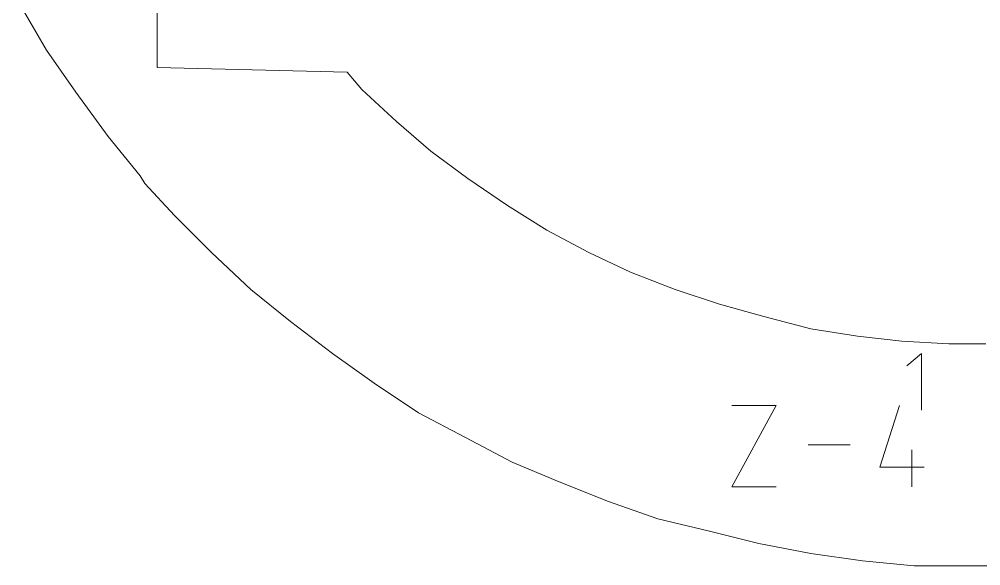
# Model space of a CAD drawing. Header units: centimetres. Extents: x -10.4 to 10.4, y -10.8 to 7.6.
# Drawn here: x 5.665 to 7.871, y -10.755 to -9.502 of the extents above; entities that cross this region are included whole.
import ezdxf
from ezdxf.lldxf.tags import DXFTag

# ---------------------------------------------------------------- set-up
doc = ezdxf.new("R2010")
doc.units = ezdxf.units.CM
doc.header["$MEASUREMENT"] = 0
doc.layers.add('layer 1', color=7, linetype='Continuous')
tags = doc.linetypes.add('New Line2048', pattern=[0.2, 0.1, -0.1]).pattern_tags.tags
tags[6:7] = [DXFTag(74, 4), DXFTag(75, 0), DXFTag(340, '0'), DXFTag(46, 1.0), DXFTag(50, 0.0), DXFTag(44, 0.0), DXFTag(45, 0.0)]
tags[4:5] = [DXFTag(74, 4), DXFTag(75, 0), DXFTag(340, '0'), DXFTag(46, 1.0), DXFTag(50, 0.0), DXFTag(44, 0.0), DXFTag(45, 0.0)]
tags = doc.linetypes.add('New Line2049', pattern=[0.2, 0.1, -0.1]).pattern_tags.tags
tags[6:7] = [DXFTag(74, 4), DXFTag(75, 0), DXFTag(340, '0'), DXFTag(46, 1.0), DXFTag(50, 0.0), DXFTag(44, 0.0), DXFTag(45, 0.0)]
tags[4:5] = [DXFTag(74, 4), DXFTag(75, 0), DXFTag(340, '0'), DXFTag(46, 1.0), DXFTag(50, 0.0), DXFTag(44, 0.0), DXFTag(45, 0.0)]
tags = doc.linetypes.add('New Line2050', pattern=[0.2, 0.1, -0.1]).pattern_tags.tags
tags[6:7] = [DXFTag(74, 4), DXFTag(75, 0), DXFTag(340, '0'), DXFTag(46, 1.0), DXFTag(50, 0.0), DXFTag(44, 0.0), DXFTag(45, 0.0)]
tags[4:5] = [DXFTag(74, 4), DXFTag(75, 0), DXFTag(340, '0'), DXFTag(46, 1.0), DXFTag(50, 0.0), DXFTag(44, 0.0), DXFTag(45, 0.0)]
tags = doc.linetypes.add('New Line2051', pattern=[0.2, 0.1, -0.1]).pattern_tags.tags
tags[6:7] = [DXFTag(74, 4), DXFTag(75, 0), DXFTag(340, '0'), DXFTag(46, 1.0), DXFTag(50, 0.0), DXFTag(44, 0.0), DXFTag(45, 0.0)]
tags[4:5] = [DXFTag(74, 4), DXFTag(75, 0), DXFTag(340, '0'), DXFTag(46, 1.0), DXFTag(50, 0.0), DXFTag(44, 0.0), DXFTag(45, 0.0)]
tags = doc.linetypes.add('New Line2052', pattern=[0.2, 0.1, -0.1]).pattern_tags.tags
tags[6:7] = [DXFTag(74, 4), DXFTag(75, 0), DXFTag(340, '0'), DXFTag(46, 1.0), DXFTag(50, 0.0), DXFTag(44, 0.0), DXFTag(45, 0.0)]
tags[4:5] = [DXFTag(74, 4), DXFTag(75, 0), DXFTag(340, '0'), DXFTag(46, 1.0), DXFTag(50, 0.0), DXFTag(44, 0.0), DXFTag(45, 0.0)]
tags = doc.linetypes.add('New Line2053', pattern=[0.2, 0.1, -0.1]).pattern_tags.tags
tags[6:7] = [DXFTag(74, 4), DXFTag(75, 0), DXFTag(340, '0'), DXFTag(46, 1.0), DXFTag(50, 0.0), DXFTag(44, 0.0), DXFTag(45, 0.0)]
tags[4:5] = [DXFTag(74, 4), DXFTag(75, 0), DXFTag(340, '0'), DXFTag(46, 1.0), DXFTag(50, 0.0), DXFTag(44, 0.0), DXFTag(45, 0.0)]
tags = doc.linetypes.add('New Line2054', pattern=[0.2, 0.1, -0.1]).pattern_tags.tags
tags[6:7] = [DXFTag(74, 4), DXFTag(75, 0), DXFTag(340, '0'), DXFTag(46, 1.0), DXFTag(50, 0.0), DXFTag(44, 0.0), DXFTag(45, 0.0)]
tags[4:5] = [DXFTag(74, 4), DXFTag(75, 0), DXFTag(340, '0'), DXFTag(46, 1.0), DXFTag(50, 0.0), DXFTag(44, 0.0), DXFTag(45, 0.0)]
tags = doc.linetypes.add('New Line2055', pattern=[0.2, 0.1, -0.1]).pattern_tags.tags
tags[6:7] = [DXFTag(74, 4), DXFTag(75, 0), DXFTag(340, '0'), DXFTag(46, 1.0), DXFTag(50, 0.0), DXFTag(44, 0.0), DXFTag(45, 0.0)]
tags[4:5] = [DXFTag(74, 4), DXFTag(75, 0), DXFTag(340, '0'), DXFTag(46, 1.0), DXFTag(50, 0.0), DXFTag(44, 0.0), DXFTag(45, 0.0)]
tags = doc.linetypes.add('New Line2056', pattern=[0.2, 0.1, -0.1]).pattern_tags.tags
tags[6:7] = [DXFTag(74, 4), DXFTag(75, 0), DXFTag(340, '0'), DXFTag(46, 1.0), DXFTag(50, 0.0), DXFTag(44, 0.0), DXFTag(45, 0.0)]
tags[4:5] = [DXFTag(74, 4), DXFTag(75, 0), DXFTag(340, '0'), DXFTag(46, 1.0), DXFTag(50, 0.0), DXFTag(44, 0.0), DXFTag(45, 0.0)]
tags = doc.linetypes.add('New Line2057', pattern=[0.2, 0.1, -0.1]).pattern_tags.tags
tags[6:7] = [DXFTag(74, 4), DXFTag(75, 0), DXFTag(340, '0'), DXFTag(46, 1.0), DXFTag(50, 0.0), DXFTag(44, 0.0), DXFTag(45, 0.0)]
tags[4:5] = [DXFTag(74, 4), DXFTag(75, 0), DXFTag(340, '0'), DXFTag(46, 1.0), DXFTag(50, 0.0), DXFTag(44, 0.0), DXFTag(45, 0.0)]
tags = doc.linetypes.add('New Line2058', pattern=[0.2, 0.1, -0.1]).pattern_tags.tags
tags[6:7] = [DXFTag(74, 4), DXFTag(75, 0), DXFTag(340, '0'), DXFTag(46, 1.0), DXFTag(50, 0.0), DXFTag(44, 0.0), DXFTag(45, 0.0)]
tags[4:5] = [DXFTag(74, 4), DXFTag(75, 0), DXFTag(340, '0'), DXFTag(46, 1.0), DXFTag(50, 0.0), DXFTag(44, 0.0), DXFTag(45, 0.0)]
tags = doc.linetypes.add('New Line2059', pattern=[0.2, 0.1, -0.1]).pattern_tags.tags
tags[6:7] = [DXFTag(74, 4), DXFTag(75, 0), DXFTag(340, '0'), DXFTag(46, 1.0), DXFTag(50, 0.0), DXFTag(44, 0.0), DXFTag(45, 0.0)]
tags[4:5] = [DXFTag(74, 4), DXFTag(75, 0), DXFTag(340, '0'), DXFTag(46, 1.0), DXFTag(50, 0.0), DXFTag(44, 0.0), DXFTag(45, 0.0)]
tags = doc.linetypes.add('New Line2060', pattern=[0.2, 0.1, -0.1]).pattern_tags.tags
tags[6:7] = [DXFTag(74, 4), DXFTag(75, 0), DXFTag(340, '0'), DXFTag(46, 1.0), DXFTag(50, 0.0), DXFTag(44, 0.0), DXFTag(45, 0.0)]
tags[4:5] = [DXFTag(74, 4), DXFTag(75, 0), DXFTag(340, '0'), DXFTag(46, 1.0), DXFTag(50, 0.0), DXFTag(44, 0.0), DXFTag(45, 0.0)]
tags = doc.linetypes.add('New Line2061', pattern=[0.2, 0.1, -0.1]).pattern_tags.tags
tags[6:7] = [DXFTag(74, 4), DXFTag(75, 0), DXFTag(340, '0'), DXFTag(46, 1.0), DXFTag(50, 0.0), DXFTag(44, 0.0), DXFTag(45, 0.0)]
tags[4:5] = [DXFTag(74, 4), DXFTag(75, 0), DXFTag(340, '0'), DXFTag(46, 1.0), DXFTag(50, 0.0), DXFTag(44, 0.0), DXFTag(45, 0.0)]
tags = doc.linetypes.add('New Line2062', pattern=[0.2, 0.1, -0.1]).pattern_tags.tags
tags[6:7] = [DXFTag(74, 4), DXFTag(75, 0), DXFTag(340, '0'), DXFTag(46, 1.0), DXFTag(50, 0.0), DXFTag(44, 0.0), DXFTag(45, 0.0)]
tags[4:5] = [DXFTag(74, 4), DXFTag(75, 0), DXFTag(340, '0'), DXFTag(46, 1.0), DXFTag(50, 0.0), DXFTag(44, 0.0), DXFTag(45, 0.0)]
tags = doc.linetypes.add('New Line2063', pattern=[0.2, 0.1, -0.1]).pattern_tags.tags
tags[6:7] = [DXFTag(74, 4), DXFTag(75, 0), DXFTag(340, '0'), DXFTag(46, 1.0), DXFTag(50, 0.0), DXFTag(44, 0.0), DXFTag(45, 0.0)]
tags[4:5] = [DXFTag(74, 4), DXFTag(75, 0), DXFTag(340, '0'), DXFTag(46, 1.0), DXFTag(50, 0.0), DXFTag(44, 0.0), DXFTag(45, 0.0)]
tags = doc.linetypes.add('New Line2064', pattern=[0.2, 0.1, -0.1]).pattern_tags.tags
tags[6:7] = [DXFTag(74, 4), DXFTag(75, 0), DXFTag(340, '0'), DXFTag(46, 1.0), DXFTag(50, 0.0), DXFTag(44, 0.0), DXFTag(45, 0.0)]
tags[4:5] = [DXFTag(74, 4), DXFTag(75, 0), DXFTag(340, '0'), DXFTag(46, 1.0), DXFTag(50, 0.0), DXFTag(44, 0.0), DXFTag(45, 0.0)]
tags = doc.linetypes.add('New Line2065', pattern=[0.2, 0.1, -0.1]).pattern_tags.tags
tags[6:7] = [DXFTag(74, 4), DXFTag(75, 0), DXFTag(340, '0'), DXFTag(46, 1.0), DXFTag(50, 0.0), DXFTag(44, 0.0), DXFTag(45, 0.0)]
tags[4:5] = [DXFTag(74, 4), DXFTag(75, 0), DXFTag(340, '0'), DXFTag(46, 1.0), DXFTag(50, 0.0), DXFTag(44, 0.0), DXFTag(45, 0.0)]
tags = doc.linetypes.add('New Line2066', pattern=[0.2, 0.1, -0.1]).pattern_tags.tags
tags[6:7] = [DXFTag(74, 4), DXFTag(75, 0), DXFTag(340, '0'), DXFTag(46, 1.0), DXFTag(50, 0.0), DXFTag(44, 0.0), DXFTag(45, 0.0)]
tags[4:5] = [DXFTag(74, 4), DXFTag(75, 0), DXFTag(340, '0'), DXFTag(46, 1.0), DXFTag(50, 0.0), DXFTag(44, 0.0), DXFTag(45, 0.0)]
tags = doc.linetypes.add('New Line2079', pattern=[0.2, 0.1, -0.1]).pattern_tags.tags
tags[6:7] = [DXFTag(74, 4), DXFTag(75, 0), DXFTag(340, '0'), DXFTag(46, 1.0), DXFTag(50, 0.0), DXFTag(44, 0.0), DXFTag(45, 0.0)]
tags[4:5] = [DXFTag(74, 4), DXFTag(75, 0), DXFTag(340, '0'), DXFTag(46, 1.0), DXFTag(50, 0.0), DXFTag(44, 0.0), DXFTag(45, 0.0)]
tags = doc.linetypes.add('New Line2080', pattern=[0.2, 0.1, -0.1]).pattern_tags.tags
tags[6:7] = [DXFTag(74, 4), DXFTag(75, 0), DXFTag(340, '0'), DXFTag(46, 1.0), DXFTag(50, 0.0), DXFTag(44, 0.0), DXFTag(45, 0.0)]
tags[4:5] = [DXFTag(74, 4), DXFTag(75, 0), DXFTag(340, '0'), DXFTag(46, 1.0), DXFTag(50, 0.0), DXFTag(44, 0.0), DXFTag(45, 0.0)]
tags = doc.linetypes.add('New Line2081', pattern=[0.2, 0.1, -0.1]).pattern_tags.tags
tags[6:7] = [DXFTag(74, 4), DXFTag(75, 0), DXFTag(340, '0'), DXFTag(46, 1.0), DXFTag(50, 0.0), DXFTag(44, 0.0), DXFTag(45, 0.0)]
tags[4:5] = [DXFTag(74, 4), DXFTag(75, 0), DXFTag(340, '0'), DXFTag(46, 1.0), DXFTag(50, 0.0), DXFTag(44, 0.0), DXFTag(45, 0.0)]
tags = doc.linetypes.add('New Line2082', pattern=[0.2, 0.1, -0.1]).pattern_tags.tags
tags[6:7] = [DXFTag(74, 4), DXFTag(75, 0), DXFTag(340, '0'), DXFTag(46, 1.0), DXFTag(50, 0.0), DXFTag(44, 0.0), DXFTag(45, 0.0)]
tags[4:5] = [DXFTag(74, 4), DXFTag(75, 0), DXFTag(340, '0'), DXFTag(46, 1.0), DXFTag(50, 0.0), DXFTag(44, 0.0), DXFTag(45, 0.0)]
tags = doc.linetypes.add('New Line2083', pattern=[0.2, 0.1, -0.1]).pattern_tags.tags
tags[6:7] = [DXFTag(74, 4), DXFTag(75, 0), DXFTag(340, '0'), DXFTag(46, 1.0), DXFTag(50, 0.0), DXFTag(44, 0.0), DXFTag(45, 0.0)]
tags[4:5] = [DXFTag(74, 4), DXFTag(75, 0), DXFTag(340, '0'), DXFTag(46, 1.0), DXFTag(50, 0.0), DXFTag(44, 0.0), DXFTag(45, 0.0)]
tags = doc.linetypes.add('New Line2084', pattern=[0.2, 0.1, -0.1]).pattern_tags.tags
tags[6:7] = [DXFTag(74, 4), DXFTag(75, 0), DXFTag(340, '0'), DXFTag(46, 1.0), DXFTag(50, 0.0), DXFTag(44, 0.0), DXFTag(45, 0.0)]
tags[4:5] = [DXFTag(74, 4), DXFTag(75, 0), DXFTag(340, '0'), DXFTag(46, 1.0), DXFTag(50, 0.0), DXFTag(44, 0.0), DXFTag(45, 0.0)]
tags = doc.linetypes.add('New Line2085', pattern=[0.2, 0.1, -0.1]).pattern_tags.tags
tags[6:7] = [DXFTag(74, 4), DXFTag(75, 0), DXFTag(340, '0'), DXFTag(46, 1.0), DXFTag(50, 0.0), DXFTag(44, 0.0), DXFTag(45, 0.0)]
tags[4:5] = [DXFTag(74, 4), DXFTag(75, 0), DXFTag(340, '0'), DXFTag(46, 1.0), DXFTag(50, 0.0), DXFTag(44, 0.0), DXFTag(45, 0.0)]
tags = doc.linetypes.add('New Line2086', pattern=[0.2, 0.1, -0.1]).pattern_tags.tags
tags[6:7] = [DXFTag(74, 4), DXFTag(75, 0), DXFTag(340, '0'), DXFTag(46, 1.0), DXFTag(50, 0.0), DXFTag(44, 0.0), DXFTag(45, 0.0)]
tags[4:5] = [DXFTag(74, 4), DXFTag(75, 0), DXFTag(340, '0'), DXFTag(46, 1.0), DXFTag(50, 0.0), DXFTag(44, 0.0), DXFTag(45, 0.0)]
tags = doc.linetypes.add('New Line2087', pattern=[0.2, 0.1, -0.1]).pattern_tags.tags
tags[6:7] = [DXFTag(74, 4), DXFTag(75, 0), DXFTag(340, '0'), DXFTag(46, 1.0), DXFTag(50, 0.0), DXFTag(44, 0.0), DXFTag(45, 0.0)]
tags[4:5] = [DXFTag(74, 4), DXFTag(75, 0), DXFTag(340, '0'), DXFTag(46, 1.0), DXFTag(50, 0.0), DXFTag(44, 0.0), DXFTag(45, 0.0)]
tags = doc.linetypes.add('New Line2088', pattern=[0.2, 0.1, -0.1]).pattern_tags.tags
tags[6:7] = [DXFTag(74, 4), DXFTag(75, 0), DXFTag(340, '0'), DXFTag(46, 1.0), DXFTag(50, 0.0), DXFTag(44, 0.0), DXFTag(45, 0.0)]
tags[4:5] = [DXFTag(74, 4), DXFTag(75, 0), DXFTag(340, '0'), DXFTag(46, 1.0), DXFTag(50, 0.0), DXFTag(44, 0.0), DXFTag(45, 0.0)]
tags = doc.linetypes.add('New Line2089', pattern=[0.2, 0.1, -0.1]).pattern_tags.tags
tags[6:7] = [DXFTag(74, 4), DXFTag(75, 0), DXFTag(340, '0'), DXFTag(46, 1.0), DXFTag(50, 0.0), DXFTag(44, 0.0), DXFTag(45, 0.0)]
tags[4:5] = [DXFTag(74, 4), DXFTag(75, 0), DXFTag(340, '0'), DXFTag(46, 1.0), DXFTag(50, 0.0), DXFTag(44, 0.0), DXFTag(45, 0.0)]
tags = doc.linetypes.add('New Line2090', pattern=[0.2, 0.1, -0.1]).pattern_tags.tags
tags[6:7] = [DXFTag(74, 4), DXFTag(75, 0), DXFTag(340, '0'), DXFTag(46, 1.0), DXFTag(50, 0.0), DXFTag(44, 0.0), DXFTag(45, 0.0)]
tags[4:5] = [DXFTag(74, 4), DXFTag(75, 0), DXFTag(340, '0'), DXFTag(46, 1.0), DXFTag(50, 0.0), DXFTag(44, 0.0), DXFTag(45, 0.0)]
tags = doc.linetypes.add('New Line2091', pattern=[0.2, 0.1, -0.1]).pattern_tags.tags
tags[6:7] = [DXFTag(74, 4), DXFTag(75, 0), DXFTag(340, '0'), DXFTag(46, 1.0), DXFTag(50, 0.0), DXFTag(44, 0.0), DXFTag(45, 0.0)]
tags[4:5] = [DXFTag(74, 4), DXFTag(75, 0), DXFTag(340, '0'), DXFTag(46, 1.0), DXFTag(50, 0.0), DXFTag(44, 0.0), DXFTag(45, 0.0)]
tags = doc.linetypes.add('New Line2092', pattern=[0.2, 0.1, -0.1]).pattern_tags.tags
tags[6:7] = [DXFTag(74, 4), DXFTag(75, 0), DXFTag(340, '0'), DXFTag(46, 1.0), DXFTag(50, 0.0), DXFTag(44, 0.0), DXFTag(45, 0.0)]
tags[4:5] = [DXFTag(74, 4), DXFTag(75, 0), DXFTag(340, '0'), DXFTag(46, 1.0), DXFTag(50, 0.0), DXFTag(44, 0.0), DXFTag(45, 0.0)]
tags = doc.linetypes.add('New Line2093', pattern=[0.2, 0.1, -0.1]).pattern_tags.tags
tags[6:7] = [DXFTag(74, 4), DXFTag(75, 0), DXFTag(340, '0'), DXFTag(46, 1.0), DXFTag(50, 0.0), DXFTag(44, 0.0), DXFTag(45, 0.0)]
tags[4:5] = [DXFTag(74, 4), DXFTag(75, 0), DXFTag(340, '0'), DXFTag(46, 1.0), DXFTag(50, 0.0), DXFTag(44, 0.0), DXFTag(45, 0.0)]
tags = doc.linetypes.add('New Line2094', pattern=[0.2, 0.1, -0.1]).pattern_tags.tags
tags[6:7] = [DXFTag(74, 4), DXFTag(75, 0), DXFTag(340, '0'), DXFTag(46, 1.0), DXFTag(50, 0.0), DXFTag(44, 0.0), DXFTag(45, 0.0)]
tags[4:5] = [DXFTag(74, 4), DXFTag(75, 0), DXFTag(340, '0'), DXFTag(46, 1.0), DXFTag(50, 0.0), DXFTag(44, 0.0), DXFTag(45, 0.0)]
tags = doc.linetypes.add('New Line2095', pattern=[0.2, 0.1, -0.1]).pattern_tags.tags
tags[6:7] = [DXFTag(74, 4), DXFTag(75, 0), DXFTag(340, '0'), DXFTag(46, 1.0), DXFTag(50, 0.0), DXFTag(44, 0.0), DXFTag(45, 0.0)]
tags[4:5] = [DXFTag(74, 4), DXFTag(75, 0), DXFTag(340, '0'), DXFTag(46, 1.0), DXFTag(50, 0.0), DXFTag(44, 0.0), DXFTag(45, 0.0)]
tags = doc.linetypes.add('New Line2096', pattern=[0.2, 0.1, -0.1]).pattern_tags.tags
tags[6:7] = [DXFTag(74, 4), DXFTag(75, 0), DXFTag(340, '0'), DXFTag(46, 1.0), DXFTag(50, 0.0), DXFTag(44, 0.0), DXFTag(45, 0.0)]
tags[4:5] = [DXFTag(74, 4), DXFTag(75, 0), DXFTag(340, '0'), DXFTag(46, 1.0), DXFTag(50, 0.0), DXFTag(44, 0.0), DXFTag(45, 0.0)]
tags = doc.linetypes.add('New Line2199', pattern=[0.2, 0.1, -0.1]).pattern_tags.tags
tags[6:7] = [DXFTag(74, 4), DXFTag(75, 0), DXFTag(340, '0'), DXFTag(46, 1.0), DXFTag(50, 0.0), DXFTag(44, 0.0), DXFTag(45, 0.0)]
tags[4:5] = [DXFTag(74, 4), DXFTag(75, 0), DXFTag(340, '0'), DXFTag(46, 1.0), DXFTag(50, 0.0), DXFTag(44, 0.0), DXFTag(45, 0.0)]
tags = doc.linetypes.add('New Line2200', pattern=[0.2, 0.1, -0.1]).pattern_tags.tags
tags[6:7] = [DXFTag(74, 4), DXFTag(75, 0), DXFTag(340, '0'), DXFTag(46, 1.0), DXFTag(50, 0.0), DXFTag(44, 0.0), DXFTag(45, 0.0)]
tags[4:5] = [DXFTag(74, 4), DXFTag(75, 0), DXFTag(340, '0'), DXFTag(46, 1.0), DXFTag(50, 0.0), DXFTag(44, 0.0), DXFTag(45, 0.0)]
tags = doc.linetypes.add('New Line2201', pattern=[0.2, 0.1, -0.1]).pattern_tags.tags
tags[6:7] = [DXFTag(74, 4), DXFTag(75, 0), DXFTag(340, '0'), DXFTag(46, 1.0), DXFTag(50, 0.0), DXFTag(44, 0.0), DXFTag(45, 0.0)]
tags[4:5] = [DXFTag(74, 4), DXFTag(75, 0), DXFTag(340, '0'), DXFTag(46, 1.0), DXFTag(50, 0.0), DXFTag(44, 0.0), DXFTag(45, 0.0)]
tags = doc.linetypes.add('New Line2202', pattern=[0.2, 0.1, -0.1]).pattern_tags.tags
tags[6:7] = [DXFTag(74, 4), DXFTag(75, 0), DXFTag(340, '0'), DXFTag(46, 1.0), DXFTag(50, 0.0), DXFTag(44, 0.0), DXFTag(45, 0.0)]
tags[4:5] = [DXFTag(74, 4), DXFTag(75, 0), DXFTag(340, '0'), DXFTag(46, 1.0), DXFTag(50, 0.0), DXFTag(44, 0.0), DXFTag(45, 0.0)]
tags = doc.linetypes.add('New Line2203', pattern=[0.2, 0.1, -0.1]).pattern_tags.tags
tags[6:7] = [DXFTag(74, 4), DXFTag(75, 0), DXFTag(340, '0'), DXFTag(46, 1.0), DXFTag(50, 0.0), DXFTag(44, 0.0), DXFTag(45, 0.0)]
tags[4:5] = [DXFTag(74, 4), DXFTag(75, 0), DXFTag(340, '0'), DXFTag(46, 1.0), DXFTag(50, 0.0), DXFTag(44, 0.0), DXFTag(45, 0.0)]

msp = doc.modelspace()

# ---------------------------------------------------------------- linework, layer by layer
at = {"layer": 'layer 1', "color": 5, "linetype": 'New Line2096', "lineweight": 9}
msp.add_open_spline([(5.9814, -9.61198), (5.9814, -9.61198), (5.9814, -9.35734), (5.9814, -9.35734)], degree=3, dxfattribs=at)
at = {"layer": 'layer 1', "color": 5, "linetype": 'New Line2199', "lineweight": 9}
msp.add_open_spline([(5.6645, -9.46497), (5.6645, -9.46497), (5.72677, -9.57246), (5.72677, -9.57246)], degree=3, dxfattribs=at)
at = {"layer": 'layer 1', "color": 5, "linetype": 'New Line2200', "lineweight": 9}
msp.add_open_spline([(5.72677, -9.57246), (5.72677, -9.57246), (5.79459, -9.66856), (5.79459, -9.66856)], degree=3, dxfattribs=at)
at = {"layer": 'layer 1', "color": 5, "linetype": 'New Line2095', "lineweight": 9}
msp.add_open_spline([(6.41703, -9.62336), (6.41703, -9.62336), (5.9814, -9.61198), (5.9814, -9.61198)], degree=3, dxfattribs=at)
at = {"layer": 'layer 1', "color": 5, "linetype": 'New Line2094', "lineweight": 9}
msp.add_open_spline([(6.45101, -9.66288), (6.45101, -9.66288), (6.41703, -9.62336), (6.41703, -9.62336)], degree=3, dxfattribs=at)
at = {"layer": 'layer 1', "color": 5, "linetype": 'New Line2093', "lineweight": 9}
msp.add_open_spline([(6.5302, -9.73653), (6.5302, -9.73653), (6.45101, -9.66288), (6.45101, -9.66288)], degree=3, dxfattribs=at)
at = {"layer": 'layer 1', "color": 5, "linetype": 'New Line2201', "lineweight": 9}
msp.add_open_spline([(5.79459, -9.66856), (5.79459, -9.66856), (5.86824, -9.77051), (5.86824, -9.77051)], degree=3, dxfattribs=at)
at = {"layer": 'layer 1', "color": 5, "linetype": 'New Line2092', "lineweight": 9}
msp.add_open_spline([(6.60939, -9.80434), (6.60939, -9.80434), (6.5302, -9.73653), (6.5302, -9.73653)], degree=3, dxfattribs=at)
at = {"layer": 'layer 1', "color": 5, "linetype": 'New Line2202', "lineweight": 9}
msp.add_open_spline([(5.86824, -9.77051), (5.86824, -9.77051), (5.94174, -9.86092), (5.94174, -9.86092)], degree=3, dxfattribs=at)
at = {"layer": 'layer 1', "color": 5, "linetype": 'New Line2091', "lineweight": 9}
msp.add_open_spline([(6.69427, -9.86661), (6.69427, -9.86661), (6.60939, -9.80434), (6.60939, -9.80434)], degree=3, dxfattribs=at)
at = {"layer": 'layer 1', "color": 5, "linetype": 'New Line2203', "lineweight": 9}
msp.add_open_spline([(5.94174, -9.86092), (5.94174, -9.86092), (5.95312, -9.87799), (5.95312, -9.87799)], degree=3, dxfattribs=at)
at = {"layer": 'layer 1', "color": 5, "linetype": 'New Line2048', "lineweight": 9}
msp.add_open_spline([(5.95312, -9.87799), (5.95312, -9.87799), (6.02092, -9.95149), (6.02092, -9.95149)], degree=3, dxfattribs=at)
at = {"layer": 'layer 1', "color": 5, "linetype": 'New Line2090', "lineweight": 9}
msp.add_open_spline([(6.78484, -9.92889), (6.78484, -9.92889), (6.69427, -9.86661), (6.69427, -9.86661)], degree=3, dxfattribs=at)
at = {"layer": 'layer 1', "color": 5, "linetype": 'New Line2089', "lineweight": 9}
msp.add_open_spline([(6.87525, -9.98548), (6.87525, -9.98548), (6.78484, -9.92889), (6.78484, -9.92889)], degree=3, dxfattribs=at)
at = {"layer": 'layer 1', "color": 5, "linetype": 'New Line2049', "lineweight": 9}
msp.add_open_spline([(6.02092, -9.95149), (6.02092, -9.95149), (6.1058, -10.03637), (6.1058, -10.03637)], degree=3, dxfattribs=at)
at = {"layer": 'layer 1', "color": 5, "linetype": 'New Line2088', "lineweight": 9}
msp.add_open_spline([(6.97151, -10.03637), (6.97151, -10.03637), (6.87525, -9.98548), (6.87525, -9.98548)], degree=3, dxfattribs=at)
at = {"layer": 'layer 1', "color": 5, "linetype": 'New Line2050', "lineweight": 9}
msp.add_open_spline([(6.1058, -10.03637), (6.1058, -10.03637), (6.19637, -10.12125), (6.19637, -10.12125)], degree=3, dxfattribs=at)
at = {"layer": 'layer 1', "color": 5, "linetype": 'New Line2087', "lineweight": 9}
msp.add_open_spline([(7.06762, -10.08158), (7.06762, -10.08158), (6.97151, -10.03637), (6.97151, -10.03637)], degree=3, dxfattribs=at)
at = {"layer": 'layer 1', "color": 5, "linetype": 'New Line2086', "lineweight": 9}
msp.add_open_spline([(7.16956, -10.12125), (7.16956, -10.12125), (7.06762, -10.08158), (7.06762, -10.08158)], degree=3, dxfattribs=at)
at = {"layer": 'layer 1', "color": 5, "linetype": 'New Line2051', "lineweight": 9}
msp.add_open_spline([(6.19637, -10.12125), (6.19637, -10.12125), (6.28694, -10.19476), (6.28694, -10.19476)], degree=3, dxfattribs=at)
at = {"layer": 'layer 1', "color": 5, "linetype": 'New Line2085', "lineweight": 9}
msp.add_open_spline([(7.27135, -10.15524), (7.27135, -10.15524), (7.16956, -10.12125), (7.16956, -10.12125)], degree=3, dxfattribs=at)
at = {"layer": 'layer 1', "color": 5, "linetype": 'New Line2084', "lineweight": 9}
msp.add_open_spline([(7.37314, -10.18352), (7.37314, -10.18352), (7.27135, -10.15524), (7.27135, -10.15524)], degree=3, dxfattribs=at)
at = {"layer": 'layer 1', "color": 5, "linetype": 'New Line2083', "lineweight": 9}
msp.add_open_spline([(7.48078, -10.21182), (7.48078, -10.21182), (7.37314, -10.18352), (7.37314, -10.18352)], degree=3, dxfattribs=at)
at = {"layer": 'layer 1', "color": 5, "linetype": 'New Line2052', "lineweight": 9}
msp.add_open_spline([(6.28694, -10.19476), (6.28694, -10.19476), (6.38304, -10.2684), (6.38304, -10.2684)], degree=3, dxfattribs=at)
at = {"layer": 'layer 1', "color": 5, "linetype": 'New Line2082', "lineweight": 9}
msp.add_open_spline([(7.58827, -10.22873), (7.58827, -10.22873), (7.48078, -10.21182), (7.48078, -10.21182)], degree=3, dxfattribs=at)
at = {"layer": 'layer 1', "color": 5, "linetype": 'New Line2081', "lineweight": 9}
msp.add_open_spline([(7.69006, -10.24011), (7.69006, -10.24011), (7.58827, -10.22873), (7.58827, -10.22873)], degree=3, dxfattribs=at)
at = {"layer": 'layer 1', "color": 5, "linetype": 'New Line2080', "lineweight": 9}
msp.add_open_spline([(7.79755, -10.24565), (7.79755, -10.24565), (7.69006, -10.24011), (7.69006, -10.24011)], degree=3, dxfattribs=at)
at = {"layer": 'layer 1', "color": 5, "linetype": 'New Line2079', "lineweight": 9}
msp.add_open_spline([(7.88243, -10.24565), (7.88243, -10.24565), (7.79755, -10.24565), (7.79755, -10.24565)], degree=3, dxfattribs=at)
at = {"layer": 'layer 1', "color": 5, "linetype": 'New Line2053', "lineweight": 9}
msp.add_open_spline([(6.38304, -10.2684), (6.38304, -10.2684), (6.4793, -10.33622), (6.4793, -10.33622)], degree=3, dxfattribs=at)
at = {"layer": 'layer 1', "color": 1, "lineweight": 20}
for points in [[(7.73526, -10.2684), (7.73526, -10.2684), (7.70143, -10.2967), (7.70143, -10.2967)], [(7.73526, -10.39849), (7.73526, -10.39849), (7.73526, -10.2684), (7.73526, -10.2684)], [(7.29965, -10.57394), (7.29965, -10.57394), (7.40144, -10.38712), (7.40144, -10.38712)], [(7.40144, -10.38712), (7.40144, -10.38712), (7.29965, -10.38712), (7.29965, -10.38712)], [(7.63916, -10.52858), (7.63916, -10.52858), (7.68437, -10.38712), (7.68437, -10.38712)], [(7.5712, -10.47768), (7.5712, -10.47768), (7.47509, -10.47768), (7.47509, -10.47768)], [(7.71267, -10.57394), (7.71267, -10.57394), (7.71267, -10.48906), (7.71267, -10.48906)], [(7.74096, -10.52858), (7.74096, -10.52858), (7.63916, -10.52858), (7.63916, -10.52858)], [(7.40144, -10.57394), (7.40144, -10.57394), (7.29965, -10.57394), (7.29965, -10.57394)]]:
    msp.add_open_spline(points, degree=3, dxfattribs=at)
at = {"layer": 'layer 1', "color": 5, "linetype": 'New Line2054', "lineweight": 9}
msp.add_open_spline([(6.4793, -10.33622), (6.4793, -10.33622), (6.5811, -10.40418), (6.5811, -10.40418)], degree=3, dxfattribs=at)
at = {"layer": 'layer 1', "color": 5, "linetype": 'New Line2055', "lineweight": 9}
msp.add_open_spline([(6.5811, -10.40418), (6.5811, -10.40418), (6.68858, -10.46076), (6.68858, -10.46076)], degree=3, dxfattribs=at)
at = {"layer": 'layer 1', "color": 5, "linetype": 'New Line2056', "lineweight": 9}
msp.add_open_spline([(6.68858, -10.46076), (6.68858, -10.46076), (6.79607, -10.51735), (6.79607, -10.51735)], degree=3, dxfattribs=at)
at = {"layer": 'layer 1', "color": 5, "linetype": 'New Line2057', "lineweight": 9}
msp.add_open_spline([(6.79607, -10.51735), (6.79607, -10.51735), (6.90355, -10.56256), (6.90355, -10.56256)], degree=3, dxfattribs=at)
at = {"layer": 'layer 1', "color": 5, "linetype": 'New Line2058', "lineweight": 9}
msp.add_open_spline([(6.90355, -10.56256), (6.90355, -10.56256), (7.01672, -10.60777), (7.01672, -10.60777)], degree=3, dxfattribs=at)
at = {"layer": 'layer 1', "color": 5, "linetype": 'New Line2059', "lineweight": 9}
msp.add_open_spline([(7.01672, -10.60777), (7.01672, -10.60777), (7.12989, -10.64743), (7.12989, -10.64743)], degree=3, dxfattribs=at)
at = {"layer": 'layer 1', "color": 5, "linetype": 'New Line2060', "lineweight": 9}
msp.add_open_spline([(7.12989, -10.64743), (7.12989, -10.64743), (7.24876, -10.67573), (7.24876, -10.67573)], degree=3, dxfattribs=at)
at = {"layer": 'layer 1', "color": 5, "linetype": 'New Line2061', "lineweight": 9}
msp.add_open_spline([(7.24876, -10.67573), (7.24876, -10.67573), (7.36192, -10.70403), (7.36192, -10.70403)], degree=3, dxfattribs=at)
at = {"layer": 'layer 1', "color": 5, "linetype": 'New Line2062', "lineweight": 9}
msp.add_open_spline([(7.36192, -10.70403), (7.36192, -10.70403), (7.48078, -10.72663), (7.48078, -10.72663)], degree=3, dxfattribs=at)
at = {"layer": 'layer 1', "color": 5, "linetype": 'New Line2063', "lineweight": 9}
msp.add_open_spline([(7.48078, -10.72663), (7.48078, -10.72663), (7.59949, -10.74355), (7.59949, -10.74355)], degree=3, dxfattribs=at)
at = {"layer": 'layer 1', "color": 5, "linetype": 'New Line2064', "lineweight": 9}
msp.add_open_spline([(7.59949, -10.74355), (7.59949, -10.74355), (7.71835, -10.75492), (7.71835, -10.75492)], degree=3, dxfattribs=at)
at = {"layer": 'layer 1', "color": 5, "linetype": 'New Line2065', "lineweight": 9}
msp.add_open_spline([(7.71835, -10.75492), (7.71835, -10.75492), (7.8429, -10.75492), (7.8429, -10.75492)], degree=3, dxfattribs=at)
at = {"layer": 'layer 1', "color": 5, "linetype": 'New Line2066', "lineweight": 9}
msp.add_open_spline([(7.8429, -10.75492), (7.8429, -10.75492), (7.96161, -10.75492), (7.96161, -10.75492)], degree=3, dxfattribs=at)

doc.saveas('drawing.dxf')
